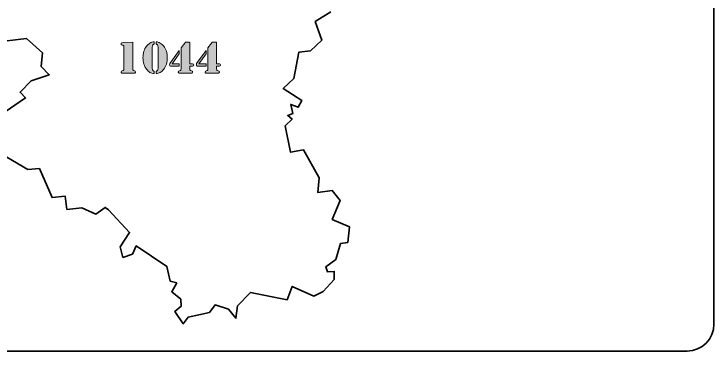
# Model space of a CAD drawing. Header units: inches. Extents: x 5 to 292, y -204 to -7.
# Drawn here: x 181.5 to 292.5, y -203.9 to -150.5 of the extents above; entities that cross this region are included whole.
import ezdxf

# ---------------------------------------------------------------- set-up
doc = ezdxf.new("R2010")
doc.units = ezdxf.units.IN
doc.header["$MEASUREMENT"] = 0
for name, color, linetype in [('Layer 4', 7, 'Continuous'), ('Legend', 7, 'Continuous'), ('MapBelgium', 7, 'Continuous')]:
    doc.layers.add(name, color=color, linetype=linetype)

# ---------------------------------------------------------------- blocks, each defined once
blk = doc.blocks.new('block 2')
at = {"layer": 'MapBelgium', "color": 250, "lineweight": 35, "true_color": 0x231f20}
for points in [[(180.47, -154.81), (183.54, -154.43), (186.05, -156.67), (185.82, -158.85), (187.13, -160.16), (184.26, -161.15), (182.51, -162.93), (183.36, -163.82), (179.25, -166.63)], [(231.73, -150.22), (229.28, -151.74), (230.33, -154.71), (228.51, -156.35), (226.65, -156.59), (225.86, -160.74), (224.21, -162.34), (227.15, -164.24), (226.57, -165.32), (225.4, -164.85), (225.72, -166.29), (224.91, -166.62), (225.59, -167.19), (224.52, -168.23), (225.35, -172.43), (227.39, -172.03), (229.9, -176.5), (229.66, -178.8), (231.97, -178.5), (233.21, -180.05), (231.97, -183.07), (234.7, -184.25), (234.43, -186.71), (233.28, -186.91), (232.54, -189.4), (230.96, -190.56), (231.2, -191.36), (232.29, -191.31), (232.29, -192.57), (230.52, -194.5), (229.05, -195.21), (225.62, -193.67), (224.81, -195.79), (219.02, -194.63), (216.97, -196.74), (216.71, -198.71), (215.54, -197.28), (213.41, -196.61), (212.5, -197.83), (209.12, -198.56), (208.36, -199.58), (207.01, -197.67), (208.03, -196.83), (207.95, -195.71), (206.53, -194.52), (207.32, -193.12), (206.3, -192.87), (205.76, -190.5), (200.91, -187.27), (200.3, -188.56), (198.8, -189.09), (198.34, -187.4), (199.86, -185.12), (196.52, -181.55), (195.96, -181.16), (194.52, -182.22), (192.27, -181.26), (189.91, -181.48), (189.66, -179.4), (187.56, -179.62), (185.56, -175.03), (183.75, -175.14), (180.38, -173.21)], [(179.25, -166.63), (183.36, -163.82), (182.51, -162.93), (184.26, -161.15), (187.13, -160.16), (185.82, -158.85), (186.05, -156.67), (183.54, -154.43), (180.47, -154.81)]]:
    blk.add_lwpolyline(points, dxfattribs=at)
blk = doc.blocks.new('block 13')
at = {"layer": 'Legend', "true_color": 0xffffff}
h = blk.add_hatch(color=7, dxfattribs=at)
h.dxf.hatch_style = 2
edge = h.paths.add_edge_path()
edge.add_spline(control_points=[(200.34, -154.99), (200.34, -154.99), (200.34, -159.24), (200.34, -159.24), (200.34, -159.34), (200.36, -159.4), (200.4, -159.44), (200.41, -159.47), (200.43, -159.48), (200.45, -159.49), (200.47, -159.5), (200.52, -159.51), (200.62, -159.54), (200.73, -159.56), (200.79, -159.63), (200.79, -159.73), (200.79, -159.8), (200.76, -159.85), (200.7, -159.89), (200.65, -159.91), (200.57, -159.93), (200.47, -159.93), (200.47, -159.93), (200.35, -159.93), (200.35, -159.93), (200.35, -159.93), (198.96, -159.93), (198.96, -159.93), (198.96, -159.93), (198.84, -159.93), (198.84, -159.93), (198.73, -159.93), (198.65, -159.91), (198.61, -159.89), (198.55, -159.85), (198.51, -159.8), (198.51, -159.73), (198.51, -159.63), (198.57, -159.56), (198.69, -159.54), (198.78, -159.51), (198.84, -159.5), (198.85, -159.49), (198.87, -159.48), (198.89, -159.47), (198.9, -159.44), (198.94, -159.4), (198.96, -159.34), (198.96, -159.24), (198.96, -159.24), (198.96, -155.86), (198.96, -155.86), (198.96, -155.73), (198.95, -155.64), (198.92, -155.58), (198.9, -155.52), (198.86, -155.49), (198.8, -155.48), (198.8, -155.48), (198.67, -155.47), (198.67, -155.47), (198.56, -155.45), (198.5, -155.39), (198.5, -155.29), (198.5, -155.21), (198.54, -155.15), (198.61, -155.11), (198.65, -155.09), (198.72, -155.08), (198.84, -155.07), (198.84, -155.07), (200.34, -154.99), (200.34, -154.99)], knot_values=[0, 0, 0, 0, 1, 1, 1, 2, 2, 2, 3, 3, 3, 4, 4, 4, 5, 5, 5, 6, 6, 6, 7, 7, 7, 8, 8, 8, 9, 9, 9, 10, 10, 10, 11, 11, 11, 12, 12, 12, 13, 13, 13, 14, 14, 14, 15, 15, 15, 16, 16, 16, 17, 17, 17, 18, 18, 18, 19, 19, 19, 20, 20, 20, 21, 21, 21, 22, 22, 22, 23, 23, 23, 24, 24, 24, 24], degree=3, periodic=1)
h = blk.add_hatch(color=7, dxfattribs=at)
h.dxf.hatch_style = 2
edge = h.paths.add_edge_path()
edge.add_spline(control_points=[(203.76, -159.99), (203.51, -159.96), (203.28, -159.89), (203.08, -159.78), (202.89, -159.66), (202.71, -159.5), (202.54, -159.29), (202.35, -159.06), (202.21, -158.79), (202.11, -158.48), (202.02, -158.16), (201.97, -157.83), (201.97, -157.46), (201.97, -157.09), (202.02, -156.76), (202.11, -156.45), (202.21, -156.13), (202.35, -155.86), (202.54, -155.63), (202.71, -155.42), (202.89, -155.26), (203.08, -155.15), (203.28, -155.03), (203.51, -154.96), (203.76, -154.93), (203.76, -154.93), (203.76, -155.31), (203.76, -155.31), (203.69, -155.33), (203.64, -155.35), (203.62, -155.36), (203.59, -155.38), (203.57, -155.4), (203.54, -155.43), (203.47, -155.52), (203.44, -155.65), (203.44, -155.82), (203.44, -155.82), (203.44, -159.1), (203.44, -159.1), (203.44, -159.27), (203.47, -159.4), (203.54, -159.49), (203.57, -159.52), (203.59, -159.54), (203.62, -159.56), (203.64, -159.57), (203.69, -159.59), (203.76, -159.61), (203.76, -159.61), (203.76, -159.99), (203.76, -159.99)], knot_values=[0, 0, 0, 0, 1, 1, 1, 2, 2, 2, 3, 3, 3, 4, 4, 4, 5, 5, 5, 6, 6, 6, 7, 7, 7, 8, 8, 8, 9, 9, 9, 10, 10, 10, 11, 11, 11, 12, 12, 12, 13, 13, 13, 14, 14, 14, 15, 15, 15, 16, 16, 16, 17, 17, 17, 17], degree=3, periodic=1)
edge = h.paths.add_edge_path()
edge.add_spline(control_points=[(204.04, -159.99), (204.04, -159.99), (204.04, -159.61), (204.04, -159.61), (204.11, -159.59), (204.15, -159.57), (204.18, -159.56), (204.21, -159.54), (204.23, -159.52), (204.26, -159.49), (204.32, -159.4), (204.36, -159.27), (204.36, -159.1), (204.36, -159.1), (204.36, -155.82), (204.36, -155.82), (204.36, -155.65), (204.32, -155.52), (204.26, -155.43), (204.23, -155.4), (204.21, -155.38), (204.18, -155.36), (204.15, -155.35), (204.11, -155.33), (204.04, -155.31), (204.04, -155.31), (204.04, -154.93), (204.04, -154.93), (204.29, -154.96), (204.52, -155.03), (204.71, -155.15), (204.91, -155.26), (205.09, -155.42), (205.26, -155.63), (205.45, -155.86), (205.59, -156.13), (205.68, -156.45), (205.78, -156.76), (205.83, -157.09), (205.83, -157.46), (205.83, -157.83), (205.78, -158.16), (205.68, -158.48), (205.59, -158.79), (205.45, -159.06), (205.26, -159.29), (205.09, -159.5), (204.91, -159.66), (204.71, -159.78), (204.52, -159.89), (204.29, -159.96), (204.04, -159.99)], knot_values=[0, 0, 0, 0, 1, 1, 1, 2, 2, 2, 3, 3, 3, 4, 4, 4, 5, 5, 5, 6, 6, 6, 7, 7, 7, 8, 8, 8, 9, 9, 9, 10, 10, 10, 11, 11, 11, 12, 12, 12, 13, 13, 13, 14, 14, 14, 15, 15, 15, 16, 16, 16, 17, 17, 17, 17], degree=3, periodic=1)
h = blk.add_hatch(color=7, dxfattribs=at)
h.dxf.hatch_style = 2
edge = h.paths.add_edge_path()
edge.add_spline(control_points=[(207.72, -156.31), (207.72, -156.31), (207.72, -156.85), (207.72, -156.85), (207.72, -156.85), (206.59, -158.43), (206.59, -158.43), (206.59, -158.43), (207.72, -158.43), (207.72, -158.43), (207.72, -158.43), (207.72, -158.79), (207.72, -158.79), (207.72, -158.79), (206.46, -158.79), (206.46, -158.79), (206.36, -158.79), (206.29, -158.77), (206.25, -158.74), (206.21, -158.71), (206.19, -158.65), (206.19, -158.57), (206.19, -158.46), (206.23, -158.35), (206.32, -158.24), (206.32, -158.24), (206.37, -158.16), (206.37, -158.16), (206.37, -158.16), (207.72, -156.31), (207.72, -156.31)], knot_values=[0, 0, 0, 0, 1, 1, 1, 2, 2, 2, 3, 3, 3, 4, 4, 4, 5, 5, 5, 6, 6, 6, 7, 7, 7, 8, 8, 8, 9, 9, 9, 10, 10, 10, 10], degree=3, periodic=1)
edge = h.paths.add_edge_path()
edge.add_spline(control_points=[(208.01, -155.92), (208.01, -155.92), (208.58, -155.14), (208.58, -155.14), (208.62, -155.07), (208.66, -155.03), (208.7, -155.02), (208.74, -155), (208.8, -154.99), (208.9, -154.99), (208.9, -154.99), (209.21, -154.99), (209.21, -154.99), (209.3, -154.99), (209.35, -155.01), (209.37, -155.04), (209.38, -155.07), (209.39, -155.12), (209.39, -155.19), (209.39, -155.19), (209.39, -158.43), (209.39, -158.43), (209.39, -158.43), (209.84, -158.43), (209.84, -158.43), (209.96, -158.43), (210.02, -158.49), (210.02, -158.6), (210.02, -158.72), (209.96, -158.79), (209.82, -158.79), (209.82, -158.79), (209.39, -158.79), (209.39, -158.79), (209.39, -158.79), (209.39, -159.25), (209.39, -159.25), (209.39, -159.34), (209.41, -159.4), (209.45, -159.45), (209.47, -159.47), (209.48, -159.48), (209.5, -159.49), (209.52, -159.5), (209.57, -159.51), (209.67, -159.54), (209.78, -159.56), (209.84, -159.63), (209.84, -159.73), (209.84, -159.8), (209.81, -159.85), (209.75, -159.89), (209.7, -159.91), (209.62, -159.93), (209.51, -159.93), (209.51, -159.93), (209.4, -159.93), (209.4, -159.93), (209.4, -159.93), (208.01, -159.93), (208.01, -159.93), (208.01, -159.93), (207.89, -159.93), (207.89, -159.93), (207.78, -159.93), (207.7, -159.91), (207.66, -159.89), (207.6, -159.85), (207.56, -159.8), (207.56, -159.73), (207.56, -159.63), (207.62, -159.56), (207.74, -159.54), (207.83, -159.51), (207.88, -159.5), (207.9, -159.49), (207.92, -159.48), (207.94, -159.47), (207.96, -159.45), (207.99, -159.4), (208.01, -159.34), (208.01, -159.25), (208.01, -159.25), (208.01, -155.92), (208.01, -155.92)], knot_values=[0, 0, 0, 0, 1, 1, 1, 2, 2, 2, 3, 3, 3, 4, 4, 4, 5, 5, 5, 6, 6, 6, 7, 7, 7, 8, 8, 8, 9, 9, 9, 10, 10, 10, 11, 11, 11, 12, 12, 12, 13, 13, 13, 14, 14, 14, 15, 15, 15, 16, 16, 16, 17, 17, 17, 18, 18, 18, 19, 19, 19, 20, 20, 20, 21, 21, 21, 22, 22, 22, 23, 23, 23, 24, 24, 24, 25, 25, 25, 26, 26, 26, 27, 27, 27, 28, 28, 28, 28], degree=3, periodic=1)
h = blk.add_hatch(color=7, dxfattribs=at)
h.dxf.hatch_style = 2
edge = h.paths.add_edge_path()
edge.add_spline(control_points=[(211.97, -156.31), (211.97, -156.31), (211.97, -156.85), (211.97, -156.85), (211.97, -156.85), (210.84, -158.43), (210.84, -158.43), (210.84, -158.43), (211.97, -158.43), (211.97, -158.43), (211.97, -158.43), (211.97, -158.79), (211.97, -158.79), (211.97, -158.79), (210.71, -158.79), (210.71, -158.79), (210.6, -158.79), (210.53, -158.77), (210.5, -158.74), (210.46, -158.71), (210.44, -158.65), (210.44, -158.57), (210.44, -158.46), (210.48, -158.35), (210.56, -158.24), (210.56, -158.24), (210.62, -158.16), (210.62, -158.16), (210.62, -158.16), (211.97, -156.31), (211.97, -156.31)], knot_values=[0, 0, 0, 0, 1, 1, 1, 2, 2, 2, 3, 3, 3, 4, 4, 4, 5, 5, 5, 6, 6, 6, 7, 7, 7, 8, 8, 8, 9, 9, 9, 10, 10, 10, 10], degree=3, periodic=1)
edge = h.paths.add_edge_path()
edge.add_spline(control_points=[(212.26, -155.92), (212.26, -155.92), (212.82, -155.14), (212.82, -155.14), (212.87, -155.07), (212.91, -155.03), (212.95, -155.02), (212.98, -155), (213.05, -154.99), (213.15, -154.99), (213.15, -154.99), (213.46, -154.99), (213.46, -154.99), (213.55, -154.99), (213.6, -155.01), (213.62, -155.04), (213.63, -155.07), (213.64, -155.12), (213.64, -155.19), (213.64, -155.19), (213.64, -158.43), (213.64, -158.43), (213.64, -158.43), (214.09, -158.43), (214.09, -158.43), (214.21, -158.43), (214.27, -158.49), (214.27, -158.6), (214.27, -158.72), (214.2, -158.79), (214.07, -158.79), (214.07, -158.79), (213.64, -158.79), (213.64, -158.79), (213.64, -158.79), (213.64, -159.25), (213.64, -159.25), (213.64, -159.34), (213.66, -159.4), (213.69, -159.45), (213.71, -159.47), (213.73, -159.48), (213.75, -159.49), (213.76, -159.5), (213.82, -159.51), (213.91, -159.54), (214.03, -159.56), (214.09, -159.63), (214.09, -159.73), (214.09, -159.8), (214.06, -159.85), (213.99, -159.89), (213.95, -159.91), (213.87, -159.93), (213.76, -159.93), (213.76, -159.93), (213.64, -159.93), (213.64, -159.93), (213.64, -159.93), (212.25, -159.93), (212.25, -159.93), (212.25, -159.93), (212.13, -159.93), (212.13, -159.93), (212.02, -159.93), (211.95, -159.91), (211.91, -159.89), (211.84, -159.85), (211.81, -159.8), (211.81, -159.73), (211.81, -159.63), (211.87, -159.56), (211.99, -159.54), (212.08, -159.51), (212.13, -159.5), (212.15, -159.49), (212.17, -159.48), (212.19, -159.47), (212.2, -159.45), (212.24, -159.4), (212.26, -159.34), (212.26, -159.25), (212.26, -159.25), (212.26, -155.92), (212.26, -155.92)], knot_values=[0, 0, 0, 0, 1, 1, 1, 2, 2, 2, 3, 3, 3, 4, 4, 4, 5, 5, 5, 6, 6, 6, 7, 7, 7, 8, 8, 8, 9, 9, 9, 10, 10, 10, 11, 11, 11, 12, 12, 12, 13, 13, 13, 14, 14, 14, 15, 15, 15, 16, 16, 16, 17, 17, 17, 18, 18, 18, 19, 19, 19, 20, 20, 20, 21, 21, 21, 22, 22, 22, 23, 23, 23, 24, 24, 24, 25, 25, 25, 26, 26, 26, 27, 27, 27, 28, 28, 28, 28], degree=3, periodic=1)
at = {"layer": 'Legend', "lineweight": 0}
for points, knots in [([(200.34, -154.99), (200.34, -154.99), (200.34, -159.24), (200.34, -159.24), (200.34, -159.34), (200.36, -159.4), (200.4, -159.44), (200.41, -159.47), (200.43, -159.48), (200.45, -159.49), (200.47, -159.5), (200.52, -159.51), (200.62, -159.54), (200.73, -159.56), (200.79, -159.63), (200.79, -159.73), (200.79, -159.8), (200.76, -159.85), (200.7, -159.89), (200.65, -159.91), (200.57, -159.93), (200.47, -159.93), (200.47, -159.93), (200.35, -159.93), (200.35, -159.93), (200.35, -159.93), (198.96, -159.93), (198.96, -159.93), (198.96, -159.93), (198.84, -159.93), (198.84, -159.93), (198.73, -159.93), (198.65, -159.91), (198.61, -159.89), (198.55, -159.85), (198.51, -159.8), (198.51, -159.73), (198.51, -159.63), (198.57, -159.56), (198.69, -159.54), (198.78, -159.51), (198.84, -159.5), (198.85, -159.49), (198.87, -159.48), (198.89, -159.47), (198.9, -159.44), (198.94, -159.4), (198.96, -159.34), (198.96, -159.24), (198.96, -159.24), (198.96, -155.86), (198.96, -155.86), (198.96, -155.73), (198.95, -155.64), (198.92, -155.58), (198.9, -155.52), (198.86, -155.49), (198.8, -155.48), (198.8, -155.48), (198.67, -155.47), (198.67, -155.47), (198.56, -155.45), (198.5, -155.39), (198.5, -155.29), (198.5, -155.21), (198.54, -155.15), (198.61, -155.11), (198.65, -155.09), (198.72, -155.08), (198.84, -155.07), (198.84, -155.07), (200.34, -154.99), (200.34, -154.99)], [0, 0, 0, 0, 1, 1, 1, 2, 2, 2, 3, 3, 3, 4, 4, 4, 5, 5, 5, 6, 6, 6, 7, 7, 7, 8, 8, 8, 9, 9, 9, 10, 10, 10, 11, 11, 11, 12, 12, 12, 13, 13, 13, 14, 14, 14, 15, 15, 15, 16, 16, 16, 17, 17, 17, 18, 18, 18, 19, 19, 19, 20, 20, 20, 21, 21, 21, 22, 22, 22, 23, 23, 23, 24, 24, 24, 24]), ([(203.76, -159.99), (203.51, -159.96), (203.28, -159.89), (203.08, -159.78), (202.89, -159.66), (202.71, -159.5), (202.54, -159.29), (202.35, -159.06), (202.21, -158.79), (202.11, -158.48), (202.02, -158.16), (201.97, -157.83), (201.97, -157.46), (201.97, -157.09), (202.02, -156.76), (202.11, -156.45), (202.21, -156.13), (202.35, -155.86), (202.54, -155.63), (202.71, -155.42), (202.89, -155.26), (203.08, -155.15), (203.28, -155.03), (203.51, -154.96), (203.76, -154.93), (203.76, -154.93), (203.76, -155.31), (203.76, -155.31), (203.69, -155.33), (203.64, -155.35), (203.62, -155.36), (203.59, -155.38), (203.57, -155.4), (203.54, -155.43), (203.47, -155.52), (203.44, -155.65), (203.44, -155.82), (203.44, -155.82), (203.44, -159.1), (203.44, -159.1), (203.44, -159.27), (203.47, -159.4), (203.54, -159.49), (203.57, -159.52), (203.59, -159.54), (203.62, -159.56), (203.64, -159.57), (203.69, -159.59), (203.76, -159.61), (203.76, -159.61), (203.76, -159.99), (203.76, -159.99)], [0, 0, 0, 0, 1, 1, 1, 2, 2, 2, 3, 3, 3, 4, 4, 4, 5, 5, 5, 6, 6, 6, 7, 7, 7, 8, 8, 8, 9, 9, 9, 10, 10, 10, 11, 11, 11, 12, 12, 12, 13, 13, 13, 14, 14, 14, 15, 15, 15, 16, 16, 16, 17, 17, 17, 17]), ([(204.04, -159.99), (204.04, -159.99), (204.04, -159.61), (204.04, -159.61), (204.11, -159.59), (204.15, -159.57), (204.18, -159.56), (204.21, -159.54), (204.23, -159.52), (204.26, -159.49), (204.32, -159.4), (204.36, -159.27), (204.36, -159.1), (204.36, -159.1), (204.36, -155.82), (204.36, -155.82), (204.36, -155.65), (204.32, -155.52), (204.26, -155.43), (204.23, -155.4), (204.21, -155.38), (204.18, -155.36), (204.15, -155.35), (204.11, -155.33), (204.04, -155.31), (204.04, -155.31), (204.04, -154.93), (204.04, -154.93), (204.29, -154.96), (204.52, -155.03), (204.71, -155.15), (204.91, -155.26), (205.09, -155.42), (205.26, -155.63), (205.45, -155.86), (205.59, -156.13), (205.68, -156.45), (205.78, -156.76), (205.83, -157.09), (205.83, -157.46), (205.83, -157.83), (205.78, -158.16), (205.68, -158.48), (205.59, -158.79), (205.45, -159.06), (205.26, -159.29), (205.09, -159.5), (204.91, -159.66), (204.71, -159.78), (204.52, -159.89), (204.29, -159.96), (204.04, -159.99)], [0, 0, 0, 0, 1, 1, 1, 2, 2, 2, 3, 3, 3, 4, 4, 4, 5, 5, 5, 6, 6, 6, 7, 7, 7, 8, 8, 8, 9, 9, 9, 10, 10, 10, 11, 11, 11, 12, 12, 12, 13, 13, 13, 14, 14, 14, 15, 15, 15, 16, 16, 16, 17, 17, 17, 17]), ([(208.01, -155.92), (208.01, -155.92), (208.58, -155.14), (208.58, -155.14), (208.62, -155.07), (208.66, -155.03), (208.7, -155.02), (208.74, -155), (208.8, -154.99), (208.9, -154.99), (208.9, -154.99), (209.21, -154.99), (209.21, -154.99), (209.3, -154.99), (209.35, -155.01), (209.37, -155.04), (209.38, -155.07), (209.39, -155.12), (209.39, -155.19), (209.39, -155.19), (209.39, -158.43), (209.39, -158.43), (209.39, -158.43), (209.84, -158.43), (209.84, -158.43), (209.96, -158.43), (210.02, -158.49), (210.02, -158.6), (210.02, -158.72), (209.96, -158.79), (209.82, -158.79), (209.82, -158.79), (209.39, -158.79), (209.39, -158.79), (209.39, -158.79), (209.39, -159.25), (209.39, -159.25), (209.39, -159.34), (209.41, -159.4), (209.45, -159.45), (209.47, -159.47), (209.48, -159.48), (209.5, -159.49), (209.52, -159.5), (209.57, -159.51), (209.67, -159.54), (209.78, -159.56), (209.84, -159.63), (209.84, -159.73), (209.84, -159.8), (209.81, -159.85), (209.75, -159.89), (209.7, -159.91), (209.62, -159.93), (209.51, -159.93), (209.51, -159.93), (209.4, -159.93), (209.4, -159.93), (209.4, -159.93), (208.01, -159.93), (208.01, -159.93), (208.01, -159.93), (207.89, -159.93), (207.89, -159.93), (207.78, -159.93), (207.7, -159.91), (207.66, -159.89), (207.6, -159.85), (207.56, -159.8), (207.56, -159.73), (207.56, -159.63), (207.62, -159.56), (207.74, -159.54), (207.83, -159.51), (207.88, -159.5), (207.9, -159.49), (207.92, -159.48), (207.94, -159.47), (207.96, -159.45), (207.99, -159.4), (208.01, -159.34), (208.01, -159.25), (208.01, -159.25), (208.01, -155.92), (208.01, -155.92)], [0, 0, 0, 0, 1, 1, 1, 2, 2, 2, 3, 3, 3, 4, 4, 4, 5, 5, 5, 6, 6, 6, 7, 7, 7, 8, 8, 8, 9, 9, 9, 10, 10, 10, 11, 11, 11, 12, 12, 12, 13, 13, 13, 14, 14, 14, 15, 15, 15, 16, 16, 16, 17, 17, 17, 18, 18, 18, 19, 19, 19, 20, 20, 20, 21, 21, 21, 22, 22, 22, 23, 23, 23, 24, 24, 24, 25, 25, 25, 26, 26, 26, 27, 27, 27, 28, 28, 28, 28]), ([(212.26, -155.92), (212.26, -155.92), (212.82, -155.14), (212.82, -155.14), (212.87, -155.07), (212.91, -155.03), (212.95, -155.02), (212.98, -155), (213.05, -154.99), (213.15, -154.99), (213.15, -154.99), (213.46, -154.99), (213.46, -154.99), (213.55, -154.99), (213.6, -155.01), (213.62, -155.04), (213.63, -155.07), (213.64, -155.12), (213.64, -155.19), (213.64, -155.19), (213.64, -158.43), (213.64, -158.43), (213.64, -158.43), (214.09, -158.43), (214.09, -158.43), (214.21, -158.43), (214.27, -158.49), (214.27, -158.6), (214.27, -158.72), (214.2, -158.79), (214.07, -158.79), (214.07, -158.79), (213.64, -158.79), (213.64, -158.79), (213.64, -158.79), (213.64, -159.25), (213.64, -159.25), (213.64, -159.34), (213.66, -159.4), (213.69, -159.45), (213.71, -159.47), (213.73, -159.48), (213.75, -159.49), (213.76, -159.5), (213.82, -159.51), (213.91, -159.54), (214.03, -159.56), (214.09, -159.63), (214.09, -159.73), (214.09, -159.8), (214.06, -159.85), (213.99, -159.89), (213.95, -159.91), (213.87, -159.93), (213.76, -159.93), (213.76, -159.93), (213.64, -159.93), (213.64, -159.93), (213.64, -159.93), (212.25, -159.93), (212.25, -159.93), (212.25, -159.93), (212.13, -159.93), (212.13, -159.93), (212.02, -159.93), (211.95, -159.91), (211.91, -159.89), (211.84, -159.85), (211.81, -159.8), (211.81, -159.73), (211.81, -159.63), (211.87, -159.56), (211.99, -159.54), (212.08, -159.51), (212.13, -159.5), (212.15, -159.49), (212.17, -159.48), (212.19, -159.47), (212.2, -159.45), (212.24, -159.4), (212.26, -159.34), (212.26, -159.25), (212.26, -159.25), (212.26, -155.92), (212.26, -155.92)], [0, 0, 0, 0, 1, 1, 1, 2, 2, 2, 3, 3, 3, 4, 4, 4, 5, 5, 5, 6, 6, 6, 7, 7, 7, 8, 8, 8, 9, 9, 9, 10, 10, 10, 11, 11, 11, 12, 12, 12, 13, 13, 13, 14, 14, 14, 15, 15, 15, 16, 16, 16, 17, 17, 17, 18, 18, 18, 19, 19, 19, 20, 20, 20, 21, 21, 21, 22, 22, 22, 23, 23, 23, 24, 24, 24, 25, 25, 25, 26, 26, 26, 27, 27, 27, 28, 28, 28, 28]), ([(207.72, -156.31), (207.72, -156.31), (207.72, -156.85), (207.72, -156.85), (207.72, -156.85), (206.59, -158.43), (206.59, -158.43), (206.59, -158.43), (207.72, -158.43), (207.72, -158.43), (207.72, -158.43), (207.72, -158.79), (207.72, -158.79), (207.72, -158.79), (206.46, -158.79), (206.46, -158.79), (206.36, -158.79), (206.29, -158.77), (206.25, -158.74), (206.21, -158.71), (206.19, -158.65), (206.19, -158.57), (206.19, -158.46), (206.23, -158.35), (206.32, -158.24), (206.32, -158.24), (206.37, -158.16), (206.37, -158.16), (206.37, -158.16), (207.72, -156.31), (207.72, -156.31)], [0, 0, 0, 0, 1, 1, 1, 2, 2, 2, 3, 3, 3, 4, 4, 4, 5, 5, 5, 6, 6, 6, 7, 7, 7, 8, 8, 8, 9, 9, 9, 10, 10, 10, 10]), ([(211.97, -156.31), (211.97, -156.31), (211.97, -156.85), (211.97, -156.85), (211.97, -156.85), (210.84, -158.43), (210.84, -158.43), (210.84, -158.43), (211.97, -158.43), (211.97, -158.43), (211.97, -158.43), (211.97, -158.79), (211.97, -158.79), (211.97, -158.79), (210.71, -158.79), (210.71, -158.79), (210.6, -158.79), (210.53, -158.77), (210.5, -158.74), (210.46, -158.71), (210.44, -158.65), (210.44, -158.57), (210.44, -158.46), (210.48, -158.35), (210.56, -158.24), (210.56, -158.24), (210.62, -158.16), (210.62, -158.16), (210.62, -158.16), (211.97, -156.31), (211.97, -156.31)], [0, 0, 0, 0, 1, 1, 1, 2, 2, 2, 3, 3, 3, 4, 4, 4, 5, 5, 5, 6, 6, 6, 7, 7, 7, 8, 8, 8, 9, 9, 9, 10, 10, 10, 10])]:
    blk.add_open_spline(points, degree=3, knots=knots, dxfattribs=at)

msp = doc.modelspace()

# ---------------------------------------------------------------- linework, layer by layer
at = {"layer": 'Layer 4', "color": 250, "lineweight": 35, "true_color": 0x231f20}
msp.add_open_spline([(288.22, -203.91), (288.22, -203.91), (8.82, -203.91), (8.82, -203.91), (6.49, -203.91), (4.59, -202), (4.59, -199.67), (4.59, -199.67), (4.59, -11.64), (4.59, -11.64), (4.59, -9.31), (6.49, -7.41), (8.82, -7.41), (8.82, -7.41), (288.22, -7.41), (288.22, -7.41), (290.55, -7.41), (292.45, -9.31), (292.45, -11.64), (292.45, -11.64), (292.45, -199.67), (292.45, -199.67), (292.45, -202), (290.55, -203.91), (288.22, -203.91)], degree=3, knots=[0, 0, 0, 0, 1, 1, 1, 2, 2, 2, 3, 3, 3, 4, 4, 4, 5, 5, 5, 6, 6, 6, 7, 7, 7, 8, 8, 8, 8], dxfattribs=at)

# ---------------------------------------------------------------- block references
at = {"layer": 'Legend'}
msp.add_blockref('block 13', (0, 0), dxfattribs=at)
at = {"layer": 'MapBelgium'}
msp.add_blockref('block 2', (0, 0), dxfattribs=at)

doc.saveas('drawing.dxf')
